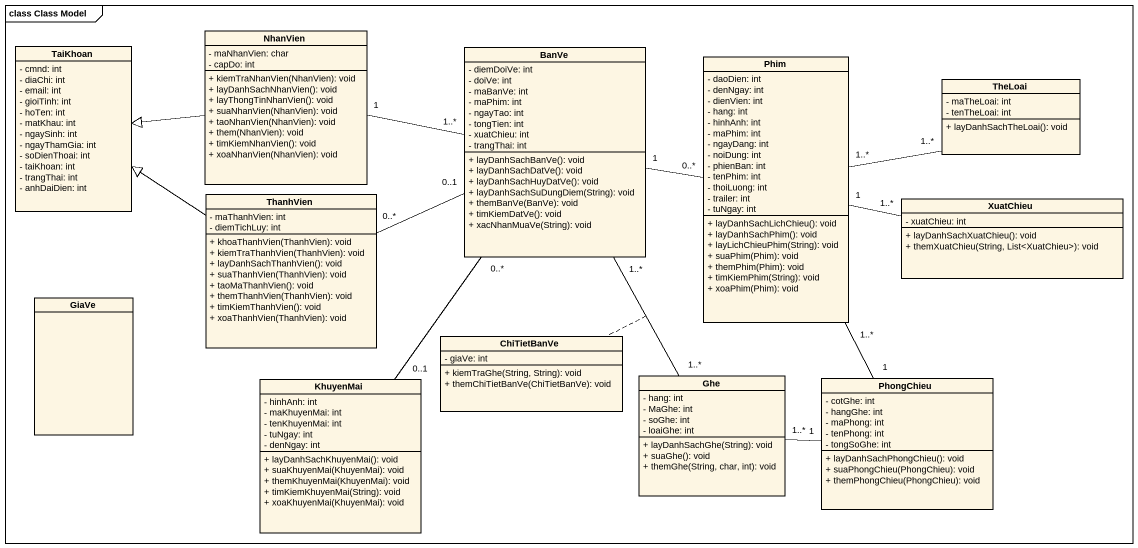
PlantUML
@startuml
mainframe class Class Model
hide circle
hide empty members
skinparam classAttributeIconSize 0
class TaiKhoan {
  - cmnd: int
  - diaChi: int
  - email: int
  - gioiTinh: int
  - hoTen: int
  - matKhau: int
  - ngaySinh: int
  - ngayThamGia: int
  - soDienThoai: int
  - taiKhoan: int
  - trangThai: int
  - anhDaiDien: int
}
class NhanVien {
  - maNhanVien: char
  - capDo: int
  + kiemTraNhanVien(NhanVien): void
  + layDanhSachNhanVien(): void
  + layThongTinNhanVien(): void
  + suaNhanVien(NhanVien): void
  + taoNhanVien(NhanVien): void
  + them(NhanVien): void
  + timKiemNhanVien(): void
  + xoaNhanVien(NhanVien): void
}
class BanVe {
  - diemDoiVe: int
  - doiVe: int
  - maBanVe: int
  - maPhim: int
  - ngayTao: int
  - tongTien: int
  - xuatChieu: int
  - trangThai: int
  + layDanhSachBanVe(): void
  + layDanhSachDatVe(): void
  + layDanhSachHuyDatVe(): void
  + layDanhSachSuDungDiem(String): void
  + themBanVe(BanVe): void
  + timKiemDatVe(): void
  + xacNhanMuaVe(String): void
}
class Phim {
  - daoDien: int
  - denNgay: int
  - dienVien: int
  - hang: int
  - hinhAnh: int
  - maPhim: int
  - ngayDang: int
  - noiDung: int
  - phienBan: int
  - tenPhim: int
  - thoiLuong: int
  - trailer: int
  - tuNgay: int
  + layDanhSachLichChieu(): void
  + layDanhSachPhim(): void
  + layLichChieuPhim(String): void
  + suaPhim(Phim): void
  + themPhim(Phim): void
  + timKiemPhim(String): void
  + xoaPhim(Phim): void
}
class TheLoai {
  - maTheLoai: int
  - tenTheLoai: int
  + layDanhSachTheLoai(): void
}
class ThanhVien {
  - maThanhVien: int
  - diemTichLuy: int
  + khoaThanhVien(ThanhVien): void
  + kiemTraThanhVien(ThanhVien): void
  + layDanhSachThanhVien(): void
  + suaThanhVien(ThanhVien): void
  + taoMaThanhVien(): void
  + themThanhVien(ThanhVien): void
  + timKiemThanhVien(): void
  + xoaThanhVien(ThanhVien): void
}
class XuatChieu {
  - xuatChieu: int
  + layDanhSachXuatChieu(): void
  + themXuatChieu(String, List<XuatChieu>): void
}
class GiaVe
class ChiTietBanVe {
  - giaVe: int
  + kiemTraGhe(String, String): void
  + themChiTietBanVe(ChiTietBanVe): void
}
class Ghe {
  - hang: int
  - MaGhe: int
  - soGhe: int
  - loaiGhe: int
  + layDanhSachGhe(String): void
  + suaGhe(): void
  + themGhe(String, char, int): void
}
class KhuyenMai {
  - hinhAnh: int
  - maKhuyenMai: int
  - tenKhuyenMai: int
  - tuNgay: int
  - denNgay: int
  + layDanhSachKhuyenMai(): void
  + suaKhuyenMai(KhuyenMai): void
  + themKhuyenMai(KhuyenMai): void
  + timKiemKhuyenMai(String): void
  + xoaKhuyenMai(KhuyenMai): void
}
class PhongChieu {
  - cotGhe: int
  - hangGhe: int
  - maPhong: int
  - tenPhong: int
  - tongSoGhe: int
  + layDanhSachPhongChieu(): void
  + suaPhongChieu(PhongChieu): void
  + themPhongChieu(PhongChieu): void
}
NhanVien -left-|> TaiKhoan
NhanVien "1" -right- "1..*" BanVe
BanVe "1" -right- "0..*" Phim
BanVe "1..*" -- "1..*" Ghe
(BanVe, Ghe) .. ChiTietBanVe
Phim "1..*" -right- "1..*" TheLoai
Phim "1" -right- "1..*" XuatChieu
Phim "1..*" -- "1" PhongChieu
ThanhVien -up-|> TaiKhoan
ThanhVien "0..*" -right- "0..1" BanVe
Ghe "1..*" -right- "1" PhongChieu
KhuyenMai "0..1" -up- "0..*" BanVe
@enduml
